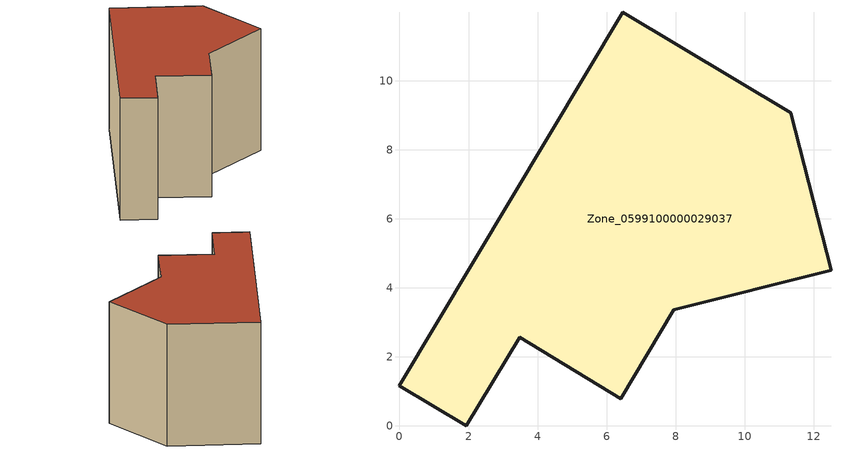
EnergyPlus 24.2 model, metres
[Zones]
Zone_0599100000029037
 floor ground (C_G): 0,1.16 6.46,11.99 11.34,9.07 12.5,4.51 7.94,3.36 6.41,0.79 3.49,2.57 1.94,0 z0
 wall outside (C_F): 6.46,11.99 0,1.16 1.94,0 3.49,2.57 6.41,0.79 7.94,3.36 12.5,4.51 11.34,9.07 6.46,11.99 z0:8.18
 roof outside (C_R): 11.34,9.07 6.46,11.99 0,1.16 1.94,0 3.49,2.57 6.41,0.79 7.94,3.36 12.5,4.51 z8.18
[BUILDING]
Pand.0599100000029037: North Axis=0; Terrain=City; Loads Convergence Tolerance Value=0.04; Temperature Convergence Tolerance Value=0.4; Solar Distribution=FullExterior; Maximum Number of Warmup Days=25; Minimum Number of Warmup Days=1
[Site:Location]
Rotterdam.The.Hague.AP_ZH_NLD Design_Conditions: Latitude=51.96; Longitude=4.45; Time Zone=1; Elevation=-4.5
[SITE:GROUNDTEMPERATURE:BUILDINGSURFACE]
18, 18, 18, 18, 18, 18, 18, 18, 18, 18, 18, 18
[MATERIAL] Thermal Absorptance=0.9; Solar Absorptance=0.7; Visible Absorptance=0.7
Name | Roughness | Thickness | Conductivity | Density | Specific Heat
G.TI.1975-1991 | MediumSmooth | 0.15 | 0.288461 | 540 | 1210
F.TI.1975-1991 | Rough | 0.3 | 0.230769 | 1920 | 840
R.TI.1975-1991 | MediumRough | 0.2 | 0.153846 | 1500 | 1000
[CONSTRUCTION]
C_G: G.TI.1975-1991
C_F: F.TI.1975-1991
C_R: R.TI.1975-1991
[ZONE]
Zone_0599100000029037: Type=1; Multiplier=1; Ceiling Height=Autocalculate; Volume=Autocalculate; Floor Area=autocalculate; Part of Total Floor Area=Yes
[ZONEINFILTRATION:DESIGNFLOWRATE]
Infil_Zone_0599100000029037: Zone or ZoneList or Space or SpaceList=Zone_0599100000029037; Schedule=AlwaysOn; Design Flow Rate Calculation Method=Flow/Area; Flow Rate per Floor Area=0.003; Constant Term Coefficient=1; Temperature Term Coefficient=0; Velocity Term Coefficient=0; Velocity Squared Term Coefficient=0
[HVACTEMPLATE:ZONE:IDEALLOADSAIRSYSTEM]
Zone_0599100000029037: Maximum Heating Supply Air Temperature=50; Minimum Cooling Supply Air Temperature=13; Maximum Heating Supply Air Humidity Ratio=0.0156; Minimum Cooling Supply Air Humidity Ratio=0.0077; Heating Limit=NoLimit; Cooling Limit=NoLimit; Dehumidification Control Type=ConstantSensibleHeatRatio; Cooling Sensible Heat Ratio=0.7; Dehumidification Setpoint=60; Humidification Control Type=None; Humidification Setpoint=30; Outdoor Air Method=None; Outdoor Air Flow Rate per Person=0.00944; Outdoor Air Flow Rate per Zone Floor Area=0; Outdoor Air Flow Rate per Zone=0; Demand Controlled Ventilation Type=None; Outdoor Air Economizer Type=NoEconomizer; Heat Recovery Type=None; Sensible Heat Recovery Effectiveness=0.7; Latent Heat Recovery Effectiveness=0.65
[ZONECONTROL:THERMOSTAT]
ThermostatControl_Zone_0599100000029037: Zone or ZoneList=Zone_0599100000029037; Control Type Schedule=DualSetpointControlType; Control 1=Thermostat_Zone_0599100000029037; Temperature Difference Between Cutout And Setpoint=0
[THERMOSTATSETPOINT:DUALSETPOINT]
Thermostat_Zone_0599100000029037: Heating Setpoint Temperature Schedule=HeatingSetpoint_Zone_0599100000029037; Cooling Setpoint Temperature Schedule=CoolingSetpoint_Zone_0599100000029037
[SCHEDULE:COMPACT]
HeatingSetpoint_Zone_0599100000029037: Through: 12/31, For: AllDays, Until: 24:00, 21
CoolingSetpoint_Zone_0599100000029037: Through: 12/31, For: AllDays, Until: 24:00, 24
DualSetpointControlType: Through: 12/31, For: AllDays, Until: 24:00, 4
AlwaysOn: Through: 12/31, For: AllDays, Until: 24:00, 1
